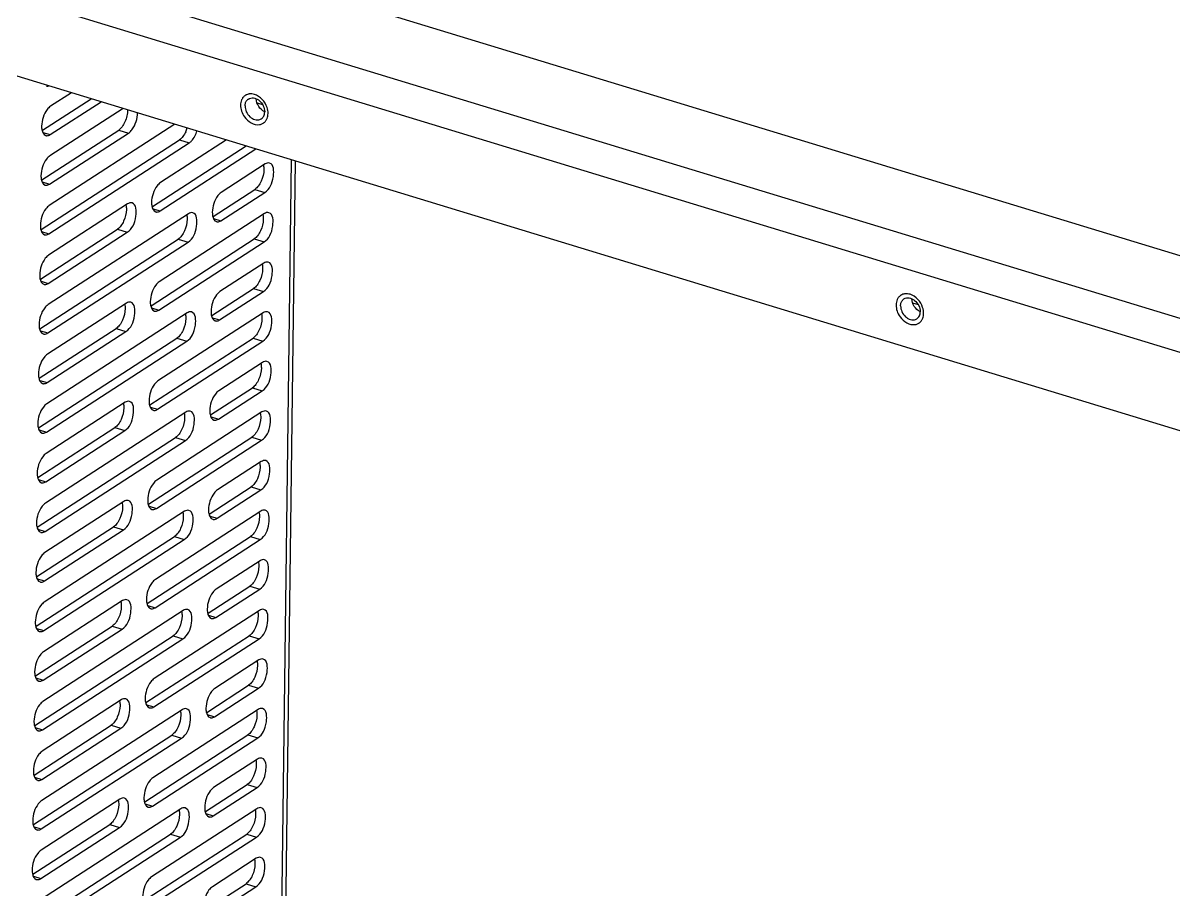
# Model space of a CAD drawing. Header units: millimetres. Extents: x -177 to 18421, y -5017 to 3255.
# Drawn here: x 4780.01 to 4816.49, y -3691.48 to -3664.02 of the extents above; entities that cross this region are included whole.
import ezdxf

# ---------------------------------------------------------------- set-up
doc = ezdxf.new("R2010")
doc.units = ezdxf.units.MM
doc.header["$LTSCALE"] = 46.255
doc.layers.get('0').update_dxf_attribs({"linetype": 'CONTINUOUS'})
doc.layers.add('02___PRT_ALL_AXES', color=7, linetype='CONTINUOUS')

msp = doc.modelspace()

# ---------------------------------------------------------------- linework, layer by layer
at = {"color": 3, "linetype": 'Continuous'}
for p, q in [((4853.604, -3684.634), (4763.513, -3657.173)), ((4853.178, -3685.578), (4763.087, -3658.116)), ((4838.174, -3677.945), (4783.113, -3661.161)), ((4840.265, -3684.12), (4775.938, -3664.512)), ((4780.624, -3667.413), (4782.17, -3666.412)), ((4787.426, -3666.546), (4787.603, -3666.6)), ((4780.604, -3668.984), (4783.041, -3667.406)), ((4780.584, -3670.556), (4784.967, -3667.716)), ((4784.108, -3669.831), (4787.078, -3667.908)), ((4786.034, -3670.142), (4787.36, -3669.284)), ((4780.564, -3672.127), (4783.001, -3670.548)), ((4780.543, -3673.698), (4784.927, -3670.859)), ((4784.068, -3672.974), (4787.339, -3670.855)), ((4785.994, -3673.285), (4787.319, -3672.426)), ((4808.204, -3672.88), (4808.38, -3672.934)), ((4780.523, -3675.269), (4782.961, -3673.691)), ((4780.503, -3676.841), (4784.887, -3674.001)), ((4784.028, -3676.116), (4787.299, -3673.997)), ((4785.953, -3676.427), (4787.279, -3675.569)), ((4780.483, -3678.412), (4782.921, -3676.833)), ((4780.463, -3679.983), (4784.847, -3677.144)), ((4783.987, -3679.259), (4787.259, -3677.14)), ((4785.913, -3679.57), (4787.239, -3678.711)), ((4780.423, -3683.126), (4784.806, -3680.286)), ((4780.443, -3681.554), (4782.88, -3679.976)), ((4783.947, -3682.401), (4787.219, -3680.282)), ((4785.873, -3682.712), (4787.199, -3681.854)), ((4780.403, -3684.697), (4782.84, -3683.118)), ((4780.382, -3686.268), (4784.766, -3683.429)), ((4783.907, -3685.544), (4787.178, -3683.425)), ((4785.833, -3685.855), (4787.158, -3684.996)), ((4780.362, -3687.839), (4782.8, -3686.261)), ((4780.342, -3689.411), (4784.726, -3686.571)), ((4783.867, -3688.686), (4787.138, -3686.567)), ((4785.792, -3688.997), (4787.118, -3688.139)), ((4780.322, -3690.982), (4782.76, -3689.403)), ((4780.302, -3692.553), (4784.685, -3689.714)), ((4783.826, -3691.829), (4787.098, -3689.71)), ((4785.752, -3692.14), (4787.078, -3691.281))]:
    msp.add_line(p, q, dxfattribs=at)
at = {"color": 7, "linetype": 'Continuous'}
for p, q in [((4781.547, -3666.222), (4780.883, -3666.652)), ((4783.183, -3666.72), (4780.863, -3668.223)), ((4780.871, -3667.55), (4782.482, -3666.507)), ((4780.64, -3667.479), (4780.871, -3667.55)), ((4784.819, -3667.219), (4780.842, -3669.794)), ((4780.851, -3669.121), (4783.353, -3667.501)), ((4783.041, -3667.406), (4783.353, -3667.501)), ((4780.831, -3670.692), (4785.279, -3667.811)), ((4786.455, -3667.718), (4784.367, -3669.07)), ((4784.967, -3667.716), (4785.279, -3667.811)), ((4784.355, -3669.968), (4787.39, -3668.003)), ((4787.683, -3668.481), (4786.293, -3669.381)), ((4788.512, -3668.345), (4788.058, -3703.712)), ((4788.635, -3668.382), (4788.185, -3703.532)), ((4780.62, -3669.051), (4780.851, -3669.121)), ((4787.36, -3669.284), (4787.671, -3669.379)), ((4786.281, -3670.279), (4787.671, -3669.379)), ((4785.25, -3670.056), (4780.802, -3672.937)), ((4783.324, -3669.745), (4780.822, -3671.366)), ((4784.124, -3669.897), (4784.355, -3669.968)), ((4787.663, -3670.052), (4784.327, -3672.213)), ((4786.05, -3670.208), (4786.281, -3670.279)), ((4780.6, -3670.622), (4780.831, -3670.692)), ((4780.811, -3672.264), (4783.313, -3670.643)), ((4783.001, -3670.548), (4783.313, -3670.643)), ((4780.791, -3673.835), (4785.239, -3670.954)), ((4784.315, -3673.11), (4787.651, -3670.95)), ((4784.927, -3670.859), (4785.239, -3670.954)), ((4787.339, -3670.855), (4787.651, -3670.95)), ((4787.642, -3671.623), (4786.252, -3672.523)), ((4780.58, -3672.193), (4780.811, -3672.264)), ((4786.241, -3673.421), (4787.631, -3672.521)), ((4787.319, -3672.426), (4787.631, -3672.521)), ((4783.284, -3672.888), (4780.782, -3674.508)), ((4785.21, -3673.199), (4780.762, -3676.079)), ((4784.084, -3673.04), (4784.315, -3673.11)), ((4787.622, -3673.194), (4784.286, -3675.355)), ((4786.01, -3673.351), (4786.241, -3673.421)), ((4782.961, -3673.691), (4783.273, -3673.786)), ((4780.559, -3673.764), (4780.791, -3673.835)), ((4780.75, -3676.977), (4785.198, -3674.096)), ((4780.771, -3675.406), (4783.273, -3673.786)), ((4784.275, -3676.253), (4787.611, -3674.092)), ((4784.887, -3674.001), (4785.198, -3674.096)), ((4787.299, -3673.997), (4787.611, -3674.092)), ((4787.602, -3674.766), (4786.212, -3675.666)), ((4780.539, -3675.336), (4780.771, -3675.406)), ((4786.201, -3676.564), (4787.591, -3675.664)), ((4787.279, -3675.569), (4787.591, -3675.664)), ((4783.244, -3676.03), (4780.742, -3677.651)), ((4784.044, -3676.182), (4784.275, -3676.253)), ((4785.17, -3676.341), (4780.722, -3679.222)), ((4787.582, -3676.337), (4784.246, -3678.498)), ((4785.969, -3676.493), (4786.201, -3676.564)), ((4780.519, -3676.907), (4780.75, -3676.977)), ((4780.73, -3678.549), (4783.232, -3676.928)), ((4782.921, -3676.833), (4783.232, -3676.928)), ((4780.71, -3680.12), (4785.158, -3677.239)), ((4784.235, -3679.395), (4787.571, -3677.235)), ((4784.847, -3677.144), (4785.158, -3677.239)), ((4787.259, -3677.14), (4787.571, -3677.235)), ((4787.562, -3677.908), (4786.172, -3678.808)), ((4780.499, -3678.478), (4780.73, -3678.549)), ((4786.16, -3679.706), (4787.55, -3678.806)), ((4787.239, -3678.711), (4787.55, -3678.806)), ((4783.204, -3679.173), (4780.702, -3680.793)), ((4785.129, -3679.484), (4780.681, -3682.364)), ((4784.003, -3679.325), (4784.235, -3679.395)), ((4787.542, -3679.479), (4784.206, -3681.64)), ((4785.929, -3679.636), (4786.16, -3679.706)), ((4780.479, -3680.049), (4780.71, -3680.12)), ((4780.69, -3681.691), (4783.192, -3680.071)), ((4782.88, -3679.976), (4783.192, -3680.071)), ((4784.806, -3680.286), (4785.118, -3680.381)), ((4787.219, -3680.282), (4787.53, -3680.377)), ((4780.67, -3683.262), (4785.118, -3680.381)), ((4784.194, -3682.538), (4787.53, -3680.377)), ((4787.522, -3681.051), (4786.132, -3681.951)), ((4780.459, -3681.621), (4780.69, -3681.691)), ((4786.12, -3682.849), (4787.51, -3681.949)), ((4787.199, -3681.854), (4787.51, -3681.949)), ((4783.163, -3682.315), (4780.661, -3683.936)), ((4783.963, -3682.467), (4784.194, -3682.538)), ((4785.089, -3682.626), (4780.641, -3685.507)), ((4787.502, -3682.622), (4784.166, -3684.783)), ((4785.889, -3682.778), (4786.12, -3682.849)), ((4780.439, -3683.192), (4780.67, -3683.262)), ((4780.65, -3684.834), (4783.152, -3683.213)), ((4782.84, -3683.118), (4783.152, -3683.213)), ((4780.63, -3686.405), (4785.078, -3683.524)), ((4784.154, -3685.68), (4787.49, -3683.52)), ((4784.766, -3683.429), (4785.078, -3683.524)), ((4787.178, -3683.425), (4787.49, -3683.52)), ((4787.481, -3684.193), (4786.091, -3685.093)), ((4780.419, -3684.763), (4780.65, -3684.834)), ((4787.158, -3684.996), (4787.47, -3685.091)), ((4786.08, -3685.991), (4787.47, -3685.091)), ((4785.049, -3685.769), (4780.601, -3688.649)), ((4783.123, -3685.458), (4780.621, -3687.078)), ((4783.923, -3685.61), (4784.154, -3685.68)), ((4787.461, -3685.764), (4784.125, -3687.925)), ((4785.849, -3685.921), (4786.08, -3685.991)), ((4780.398, -3686.334), (4780.63, -3686.405)), ((4780.609, -3687.976), (4783.112, -3686.356)), ((4782.8, -3686.261), (4783.112, -3686.356)), ((4780.589, -3689.547), (4785.037, -3686.666)), ((4784.114, -3688.823), (4787.45, -3686.662)), ((4784.726, -3686.571), (4785.037, -3686.666)), ((4787.138, -3686.567), (4787.45, -3686.662)), ((4787.441, -3687.336), (4786.051, -3688.236)), ((4780.378, -3687.906), (4780.609, -3687.976)), ((4786.04, -3689.134), (4787.43, -3688.234)), ((4787.118, -3688.139), (4787.43, -3688.234)), ((4783.083, -3688.6), (4780.581, -3690.221)), ((4785.009, -3688.911), (4780.561, -3691.792)), ((4783.883, -3688.752), (4784.114, -3688.823)), ((4787.421, -3688.907), (4784.085, -3691.068)), ((4785.808, -3689.063), (4786.04, -3689.134)), ((4782.76, -3689.403), (4783.071, -3689.498)), ((4780.358, -3689.477), (4780.589, -3689.547)), ((4780.569, -3691.119), (4783.071, -3689.498)), ((4784.685, -3689.714), (4784.997, -3689.809)), ((4787.098, -3689.71), (4787.41, -3689.805)), ((4780.549, -3692.69), (4784.997, -3689.809)), ((4784.073, -3691.965), (4787.41, -3689.805)), ((4787.401, -3690.478), (4786.011, -3691.378)), ((4780.338, -3691.048), (4780.569, -3691.119)), ((4785.999, -3692.276), (4787.389, -3691.376)), ((4787.078, -3691.281), (4787.389, -3691.376))]:
    msp.add_line(p, q, dxfattribs=at)
at = {"color": 3, "linetype": 'Continuous'}
msp.add_arc((4784.263, -3667.052), 0.99, 335.7868, 343.1665, dxfattribs=at)
at = {"color": 7, "linetype": 'Continuous'}
for points, knots in [([(4780.751, -3666.008), (4780.762, -3666.011), (4780.786, -3666.015), (4780.81, -3666.012), (4780.822, -3666.009)], [0, 0, 0, 0, 0.486027, 1, 1, 1, 1]), ([(4787.669, -3666.826), (4787.592, -3666.791), (4787.46, -3666.67), (4787.403, -3666.5), (4787.403, -3666.415)], [0, 0, 0, 0, 0.500026, 1, 1, 1, 1]), ([(4780.883, -3666.652), (4780.841, -3666.679), (4780.677, -3666.852), (4780.601, -3667.096), (4780.599, -3667.281)], [0, 0, 0, 0, 0.211066, 1, 1, 1, 1]), ([(4783.353, -3667.501), (4783.396, -3667.473), (4783.562, -3667.296), (4783.638, -3667.046), (4783.637, -3666.857)], [0, 0, 0, 0, 0.211755, 1, 1, 1, 1]), ([(4780.599, -3667.281), (4780.598, -3667.317), (4780.603, -3667.425), (4780.659, -3667.557), (4780.731, -3667.579)], [0, 0, 0, 0, 0.326495, 1, 1, 1, 1]), ([(4785.279, -3667.811), (4785.305, -3667.794), (4785.419, -3667.692), (4785.487, -3667.548), (4785.522, -3667.433)], [0, 0, 0, 0, 0.207985, 1, 1, 1, 1]), ([(4780.731, -3667.579), (4780.737, -3667.581), (4780.748, -3667.583), (4780.759, -3667.584), (4780.765, -3667.585)], [0, 0, 0, 0, 0.496206, 1, 1, 1, 1]), ([(4780.863, -3668.223), (4780.821, -3668.25), (4780.657, -3668.423), (4780.581, -3668.667), (4780.579, -3668.852)], [0, 0, 0, 0, 0.211066, 1, 1, 1, 1]), ([(4787.671, -3669.379), (4787.832, -3669.275), (4787.974, -3668.968), (4787.963, -3668.494), (4787.823, -3668.451)], [0, 0, 0, 0, 0.566412, 1, 1, 1, 1]), ([(4780.579, -3668.852), (4780.578, -3668.889), (4780.583, -3668.996), (4780.639, -3669.129), (4780.711, -3669.15)], [0, 0, 0, 0, 0.326495, 1, 1, 1, 1]), ([(4780.711, -3669.15), (4780.717, -3669.152), (4780.728, -3669.155), (4780.739, -3669.156), (4780.745, -3669.156)], [0, 0, 0, 0, 0.496206, 1, 1, 1, 1]), ([(4784.367, -3669.07), (4784.325, -3669.097), (4784.161, -3669.27), (4784.085, -3669.514), (4784.083, -3669.699)], [0, 0, 0, 0, 0.211066, 1, 1, 1, 1]), ([(4783.313, -3670.643), (4783.473, -3670.539), (4783.616, -3670.233), (4783.604, -3669.758), (4783.464, -3669.716)], [0, 0, 0, 0, 0.566412, 1, 1, 1, 1]), ([(4784.083, -3669.699), (4784.083, -3669.736), (4784.087, -3669.843), (4784.143, -3669.975), (4784.215, -3669.997)], [0, 0, 0, 0, 0.326495, 1, 1, 1, 1]), ([(4786.293, -3669.381), (4786.251, -3669.408), (4786.087, -3669.581), (4786.011, -3669.825), (4786.009, -3670.01)], [0, 0, 0, 0, 0.211066, 1, 1, 1, 1]), ([(4780.842, -3669.794), (4780.801, -3669.821), (4780.637, -3669.994), (4780.561, -3670.238), (4780.559, -3670.423)], [0, 0, 0, 0, 0.211066, 1, 1, 1, 1]), ([(4784.215, -3669.997), (4784.221, -3669.999), (4784.232, -3670.002), (4784.244, -3670.003), (4784.249, -3670.003)], [0, 0, 0, 0, 0.496206, 1, 1, 1, 1]), ([(4785.239, -3670.954), (4785.399, -3670.85), (4785.542, -3670.543), (4785.53, -3670.069), (4785.39, -3670.027)], [0, 0, 0, 0, 0.566412, 1, 1, 1, 1]), ([(4786.009, -3670.01), (4786.009, -3670.046), (4786.013, -3670.154), (4786.069, -3670.286), (4786.141, -3670.308)], [0, 0, 0, 0, 0.326495, 1, 1, 1, 1]), ([(4787.651, -3670.95), (4787.812, -3670.846), (4787.954, -3670.539), (4787.943, -3670.065), (4787.802, -3670.023)], [0, 0, 0, 0, 0.566412, 1, 1, 1, 1]), ([(4780.559, -3670.423), (4780.558, -3670.46), (4780.562, -3670.567), (4780.619, -3670.7), (4780.691, -3670.722)], [0, 0, 0, 0, 0.326495, 1, 1, 1, 1]), ([(4786.141, -3670.308), (4786.147, -3670.31), (4786.158, -3670.312), (4786.169, -3670.313), (4786.175, -3670.314)], [0, 0, 0, 0, 0.496206, 1, 1, 1, 1]), ([(4780.691, -3670.722), (4780.697, -3670.723), (4780.708, -3670.726), (4780.719, -3670.727), (4780.725, -3670.727)], [0, 0, 0, 0, 0.496206, 1, 1, 1, 1]), ([(4780.822, -3671.366), (4780.781, -3671.393), (4780.617, -3671.566), (4780.541, -3671.81), (4780.539, -3671.995)], [0, 0, 0, 0, 0.211066, 1, 1, 1, 1]), ([(4787.631, -3672.521), (4787.792, -3672.417), (4787.934, -3672.111), (4787.922, -3671.636), (4787.782, -3671.594)], [0, 0, 0, 0, 0.566412, 1, 1, 1, 1]), ([(4780.539, -3671.995), (4780.538, -3672.031), (4780.542, -3672.139), (4780.599, -3672.271), (4780.671, -3672.293)], [0, 0, 0, 0, 0.326495, 1, 1, 1, 1]), ([(4784.327, -3672.213), (4784.285, -3672.239), (4784.121, -3672.412), (4784.045, -3672.657), (4784.043, -3672.842)], [0, 0, 0, 0, 0.211066, 1, 1, 1, 1]), ([(4780.671, -3672.293), (4780.676, -3672.295), (4780.688, -3672.297), (4780.699, -3672.298), (4780.705, -3672.298)], [0, 0, 0, 0, 0.496206, 1, 1, 1, 1]), ([(4786.252, -3672.523), (4786.211, -3672.55), (4786.047, -3672.723), (4785.971, -3672.967), (4785.969, -3673.152)], [0, 0, 0, 0, 0.211066, 1, 1, 1, 1]), ([(4780.802, -3672.937), (4780.761, -3672.964), (4780.597, -3673.137), (4780.521, -3673.381), (4780.518, -3673.566)], [0, 0, 0, 0, 0.211066, 1, 1, 1, 1]), ([(4783.273, -3673.786), (4783.433, -3673.682), (4783.576, -3673.375), (4783.564, -3672.901), (4783.424, -3672.858)], [0, 0, 0, 0, 0.566412, 1, 1, 1, 1]), ([(4784.043, -3672.842), (4784.042, -3672.878), (4784.047, -3672.986), (4784.103, -3673.118), (4784.175, -3673.14)], [0, 0, 0, 0, 0.326495, 1, 1, 1, 1]), ([(4808.446, -3673.159), (4808.369, -3673.124), (4808.238, -3673.003), (4808.181, -3672.833), (4808.181, -3672.749)], [0, 0, 0, 0, 0.500026, 1, 1, 1, 1]), ([(4784.175, -3673.14), (4784.181, -3673.141), (4784.192, -3673.144), (4784.203, -3673.145), (4784.209, -3673.145)], [0, 0, 0, 0, 0.496206, 1, 1, 1, 1]), ([(4785.198, -3674.096), (4785.359, -3673.992), (4785.501, -3673.686), (4785.49, -3673.212), (4785.35, -3673.169)], [0, 0, 0, 0, 0.566412, 1, 1, 1, 1]), ([(4785.969, -3673.152), (4785.968, -3673.189), (4785.973, -3673.296), (4786.029, -3673.429), (4786.101, -3673.451)], [0, 0, 0, 0, 0.326495, 1, 1, 1, 1]), ([(4787.611, -3674.092), (4787.771, -3673.988), (4787.914, -3673.682), (4787.902, -3673.208), (4787.762, -3673.165)], [0, 0, 0, 0, 0.566412, 1, 1, 1, 1]), ([(4780.518, -3673.566), (4780.518, -3673.602), (4780.522, -3673.71), (4780.579, -3673.842), (4780.651, -3673.864)], [0, 0, 0, 0, 0.326495, 1, 1, 1, 1]), ([(4786.101, -3673.451), (4786.107, -3673.452), (4786.118, -3673.455), (4786.129, -3673.456), (4786.135, -3673.456)], [0, 0, 0, 0, 0.496206, 1, 1, 1, 1]), ([(4780.651, -3673.864), (4780.656, -3673.866), (4780.667, -3673.868), (4780.679, -3673.869), (4780.685, -3673.87)], [0, 0, 0, 0, 0.496206, 1, 1, 1, 1]), ([(4780.782, -3674.508), (4780.741, -3674.535), (4780.577, -3674.708), (4780.501, -3674.952), (4780.498, -3675.137)], [0, 0, 0, 0, 0.211066, 1, 1, 1, 1]), ([(4787.591, -3675.664), (4787.751, -3675.56), (4787.894, -3675.253), (4787.882, -3674.779), (4787.742, -3674.736)], [0, 0, 0, 0, 0.566412, 1, 1, 1, 1]), ([(4780.498, -3675.137), (4780.498, -3675.174), (4780.502, -3675.281), (4780.559, -3675.414), (4780.631, -3675.435)], [0, 0, 0, 0, 0.326495, 1, 1, 1, 1]), ([(4780.631, -3675.435), (4780.636, -3675.437), (4780.647, -3675.44), (4780.659, -3675.441), (4780.665, -3675.441)], [0, 0, 0, 0, 0.496206, 1, 1, 1, 1]), ([(4784.286, -3675.355), (4784.245, -3675.382), (4784.081, -3675.555), (4784.005, -3675.799), (4784.003, -3675.984)], [0, 0, 0, 0, 0.211066, 1, 1, 1, 1]), ([(4786.212, -3675.666), (4786.171, -3675.693), (4786.007, -3675.866), (4785.931, -3676.11), (4785.928, -3676.295)], [0, 0, 0, 0, 0.211066, 1, 1, 1, 1]), ([(4780.762, -3676.079), (4780.72, -3676.106), (4780.556, -3676.279), (4780.481, -3676.523), (4780.478, -3676.708)], [0, 0, 0, 0, 0.211066, 1, 1, 1, 1]), ([(4783.232, -3676.928), (4783.393, -3676.824), (4783.535, -3676.518), (4783.524, -3676.043), (4783.384, -3676.001)], [0, 0, 0, 0, 0.566412, 1, 1, 1, 1]), ([(4784.003, -3675.984), (4784.002, -3676.021), (4784.006, -3676.128), (4784.063, -3676.26), (4784.135, -3676.282)], [0, 0, 0, 0, 0.326495, 1, 1, 1, 1]), ([(4784.135, -3676.282), (4784.14, -3676.284), (4784.152, -3676.287), (4784.163, -3676.288), (4784.169, -3676.288)], [0, 0, 0, 0, 0.496206, 1, 1, 1, 1]), ([(4785.928, -3676.295), (4785.928, -3676.331), (4785.932, -3676.439), (4785.989, -3676.571), (4786.061, -3676.593)], [0, 0, 0, 0, 0.326495, 1, 1, 1, 1]), ([(4785.158, -3677.239), (4785.319, -3677.135), (4785.461, -3676.828), (4785.45, -3676.354), (4785.31, -3676.312)], [0, 0, 0, 0, 0.566412, 1, 1, 1, 1]), ([(4786.061, -3676.593), (4786.066, -3676.595), (4786.077, -3676.597), (4786.089, -3676.598), (4786.095, -3676.599)], [0, 0, 0, 0, 0.496206, 1, 1, 1, 1]), ([(4787.571, -3677.235), (4787.731, -3677.131), (4787.874, -3676.824), (4787.862, -3676.35), (4787.722, -3676.308)], [0, 0, 0, 0, 0.566412, 1, 1, 1, 1]), ([(4780.478, -3676.708), (4780.478, -3676.745), (4780.482, -3676.852), (4780.538, -3676.985), (4780.611, -3677.007)], [0, 0, 0, 0, 0.326495, 1, 1, 1, 1]), ([(4780.611, -3677.007), (4780.616, -3677.008), (4780.627, -3677.011), (4780.639, -3677.012), (4780.644, -3677.012)], [0, 0, 0, 0, 0.496206, 1, 1, 1, 1]), ([(4780.742, -3677.651), (4780.7, -3677.678), (4780.536, -3677.851), (4780.46, -3678.095), (4780.458, -3678.28)], [0, 0, 0, 0, 0.211066, 1, 1, 1, 1]), ([(4787.55, -3678.806), (4787.711, -3678.702), (4787.853, -3678.396), (4787.842, -3677.921), (4787.702, -3677.879)], [0, 0, 0, 0, 0.566412, 1, 1, 1, 1]), ([(4780.458, -3678.28), (4780.458, -3678.316), (4780.462, -3678.424), (4780.518, -3678.556), (4780.59, -3678.578)], [0, 0, 0, 0, 0.326495, 1, 1, 1, 1]), ([(4780.59, -3678.578), (4780.596, -3678.58), (4780.607, -3678.582), (4780.619, -3678.583), (4780.624, -3678.583)], [0, 0, 0, 0, 0.496206, 1, 1, 1, 1]), ([(4784.246, -3678.498), (4784.205, -3678.524), (4784.041, -3678.697), (4783.965, -3678.942), (4783.962, -3679.127)], [0, 0, 0, 0, 0.211066, 1, 1, 1, 1]), ([(4786.172, -3678.808), (4786.13, -3678.835), (4785.966, -3679.008), (4785.891, -3679.252), (4785.888, -3679.437)], [0, 0, 0, 0, 0.211066, 1, 1, 1, 1]), ([(4783.192, -3680.071), (4783.353, -3679.967), (4783.495, -3679.66), (4783.484, -3679.186), (4783.343, -3679.143)], [0, 0, 0, 0, 0.566412, 1, 1, 1, 1]), ([(4783.962, -3679.127), (4783.962, -3679.163), (4783.966, -3679.271), (4784.023, -3679.403), (4784.095, -3679.425)], [0, 0, 0, 0, 0.326495, 1, 1, 1, 1]), ([(4780.722, -3679.222), (4780.68, -3679.249), (4780.516, -3679.422), (4780.44, -3679.666), (4780.438, -3679.851)], [0, 0, 0, 0, 0.211066, 1, 1, 1, 1]), ([(4784.095, -3679.425), (4784.1, -3679.426), (4784.111, -3679.429), (4784.123, -3679.43), (4784.129, -3679.43)], [0, 0, 0, 0, 0.496206, 1, 1, 1, 1]), ([(4785.118, -3680.381), (4785.278, -3680.277), (4785.421, -3679.971), (4785.409, -3679.497), (4785.269, -3679.454)], [0, 0, 0, 0, 0.566412, 1, 1, 1, 1]), ([(4785.888, -3679.437), (4785.888, -3679.474), (4785.892, -3679.581), (4785.948, -3679.714), (4786.021, -3679.736)], [0, 0, 0, 0, 0.326495, 1, 1, 1, 1]), ([(4787.53, -3680.377), (4787.691, -3680.273), (4787.833, -3679.967), (4787.822, -3679.493), (4787.682, -3679.45)], [0, 0, 0, 0, 0.566412, 1, 1, 1, 1]), ([(4780.438, -3679.851), (4780.437, -3679.887), (4780.442, -3679.995), (4780.498, -3680.127), (4780.57, -3680.149)], [0, 0, 0, 0, 0.326495, 1, 1, 1, 1]), ([(4786.021, -3679.736), (4786.026, -3679.737), (4786.037, -3679.74), (4786.049, -3679.741), (4786.054, -3679.741)], [0, 0, 0, 0, 0.496206, 1, 1, 1, 1]), ([(4780.57, -3680.149), (4780.576, -3680.151), (4780.587, -3680.153), (4780.598, -3680.154), (4780.604, -3680.155)], [0, 0, 0, 0, 0.496206, 1, 1, 1, 1]), ([(4780.702, -3680.793), (4780.66, -3680.82), (4780.496, -3680.993), (4780.42, -3681.237), (4780.418, -3681.422)], [0, 0, 0, 0, 0.211066, 1, 1, 1, 1]), ([(4787.51, -3681.949), (4787.671, -3681.845), (4787.813, -3681.538), (4787.802, -3681.064), (4787.662, -3681.021)], [0, 0, 0, 0, 0.566412, 1, 1, 1, 1]), ([(4780.418, -3681.422), (4780.417, -3681.459), (4780.422, -3681.566), (4780.478, -3681.699), (4780.55, -3681.72)], [0, 0, 0, 0, 0.326495, 1, 1, 1, 1]), ([(4780.55, -3681.72), (4780.556, -3681.722), (4780.567, -3681.725), (4780.578, -3681.726), (4780.584, -3681.726)], [0, 0, 0, 0, 0.496206, 1, 1, 1, 1]), ([(4784.206, -3681.64), (4784.164, -3681.667), (4784, -3681.84), (4783.924, -3682.084), (4783.922, -3682.269)], [0, 0, 0, 0, 0.211066, 1, 1, 1, 1]), ([(4786.132, -3681.951), (4786.09, -3681.978), (4785.926, -3682.151), (4785.85, -3682.395), (4785.848, -3682.58)], [0, 0, 0, 0, 0.211066, 1, 1, 1, 1]), ([(4780.681, -3682.364), (4780.64, -3682.391), (4780.476, -3682.564), (4780.4, -3682.808), (4780.398, -3682.993)], [0, 0, 0, 0, 0.211066, 1, 1, 1, 1]), ([(4783.152, -3683.213), (4783.312, -3683.109), (4783.455, -3682.803), (4783.443, -3682.328), (4783.303, -3682.286)], [0, 0, 0, 0, 0.566412, 1, 1, 1, 1]), ([(4783.922, -3682.269), (4783.922, -3682.306), (4783.926, -3682.413), (4783.982, -3682.545), (4784.054, -3682.567)], [0, 0, 0, 0, 0.326495, 1, 1, 1, 1]), ([(4784.054, -3682.567), (4784.06, -3682.569), (4784.071, -3682.572), (4784.083, -3682.573), (4784.088, -3682.573)], [0, 0, 0, 0, 0.496206, 1, 1, 1, 1]), ([(4785.078, -3683.524), (4785.238, -3683.42), (4785.381, -3683.113), (4785.369, -3682.639), (4785.229, -3682.597)], [0, 0, 0, 0, 0.566412, 1, 1, 1, 1]), ([(4785.848, -3682.58), (4785.847, -3682.616), (4785.852, -3682.724), (4785.908, -3682.856), (4785.98, -3682.878)], [0, 0, 0, 0, 0.326495, 1, 1, 1, 1]), ([(4787.49, -3683.52), (4787.651, -3683.416), (4787.793, -3683.109), (4787.782, -3682.635), (4787.641, -3682.593)], [0, 0, 0, 0, 0.566412, 1, 1, 1, 1]), ([(4780.398, -3682.993), (4780.397, -3683.03), (4780.401, -3683.137), (4780.458, -3683.27), (4780.53, -3683.292)], [0, 0, 0, 0, 0.326495, 1, 1, 1, 1]), ([(4785.98, -3682.878), (4785.986, -3682.88), (4785.997, -3682.882), (4786.008, -3682.883), (4786.014, -3682.884)], [0, 0, 0, 0, 0.496206, 1, 1, 1, 1]), ([(4780.53, -3683.292), (4780.535, -3683.293), (4780.547, -3683.296), (4780.558, -3683.297), (4780.564, -3683.297)], [0, 0, 0, 0, 0.496206, 1, 1, 1, 1]), ([(4780.661, -3683.936), (4780.62, -3683.963), (4780.456, -3684.136), (4780.38, -3684.38), (4780.378, -3684.565)], [0, 0, 0, 0, 0.211066, 1, 1, 1, 1]), ([(4787.47, -3685.091), (4787.63, -3684.987), (4787.773, -3684.681), (4787.761, -3684.206), (4787.621, -3684.164)], [0, 0, 0, 0, 0.566412, 1, 1, 1, 1]), ([(4780.378, -3684.565), (4780.377, -3684.601), (4780.381, -3684.709), (4780.438, -3684.841), (4780.51, -3684.863)], [0, 0, 0, 0, 0.326495, 1, 1, 1, 1]), ([(4780.51, -3684.863), (4780.515, -3684.865), (4780.527, -3684.867), (4780.538, -3684.868), (4780.544, -3684.868)], [0, 0, 0, 0, 0.496206, 1, 1, 1, 1]), ([(4784.166, -3684.783), (4784.124, -3684.809), (4783.96, -3684.982), (4783.884, -3685.227), (4783.882, -3685.412)], [0, 0, 0, 0, 0.211066, 1, 1, 1, 1]), ([(4783.882, -3685.412), (4783.881, -3685.448), (4783.886, -3685.556), (4783.942, -3685.688), (4784.014, -3685.71)], [0, 0, 0, 0, 0.326495, 1, 1, 1, 1]), ([(4786.091, -3685.093), (4786.05, -3685.12), (4785.886, -3685.293), (4785.81, -3685.537), (4785.808, -3685.722)], [0, 0, 0, 0, 0.211066, 1, 1, 1, 1]), ([(4780.641, -3685.507), (4780.6, -3685.534), (4780.436, -3685.707), (4780.36, -3685.951), (4780.357, -3686.136)], [0, 0, 0, 0, 0.211066, 1, 1, 1, 1]), ([(4783.112, -3686.356), (4783.272, -3686.252), (4783.414, -3685.945), (4783.403, -3685.471), (4783.263, -3685.428)], [0, 0, 0, 0, 0.566412, 1, 1, 1, 1]), ([(4784.014, -3685.71), (4784.02, -3685.711), (4784.031, -3685.714), (4784.042, -3685.715), (4784.048, -3685.715)], [0, 0, 0, 0, 0.496206, 1, 1, 1, 1]), ([(4785.037, -3686.666), (4785.198, -3686.562), (4785.34, -3686.256), (4785.329, -3685.782), (4785.189, -3685.739)], [0, 0, 0, 0, 0.566412, 1, 1, 1, 1]), ([(4785.808, -3685.722), (4785.807, -3685.759), (4785.811, -3685.866), (4785.868, -3685.999), (4785.94, -3686.021)], [0, 0, 0, 0, 0.326495, 1, 1, 1, 1]), ([(4787.45, -3686.662), (4787.61, -3686.558), (4787.753, -3686.252), (4787.741, -3685.778), (4787.601, -3685.735)], [0, 0, 0, 0, 0.566412, 1, 1, 1, 1]), ([(4780.357, -3686.136), (4780.357, -3686.172), (4780.361, -3686.28), (4780.418, -3686.412), (4780.49, -3686.434)], [0, 0, 0, 0, 0.326495, 1, 1, 1, 1]), ([(4785.94, -3686.021), (4785.945, -3686.022), (4785.957, -3686.025), (4785.968, -3686.026), (4785.974, -3686.026)], [0, 0, 0, 0, 0.496206, 1, 1, 1, 1]), ([(4780.49, -3686.434), (4780.495, -3686.436), (4780.506, -3686.438), (4780.518, -3686.439), (4780.524, -3686.44)], [0, 0, 0, 0, 0.496206, 1, 1, 1, 1]), ([(4780.621, -3687.078), (4780.579, -3687.105), (4780.415, -3687.278), (4780.34, -3687.522), (4780.337, -3687.707)], [0, 0, 0, 0, 0.211066, 1, 1, 1, 1]), ([(4787.43, -3688.234), (4787.59, -3688.13), (4787.733, -3687.823), (4787.721, -3687.349), (4787.581, -3687.306)], [0, 0, 0, 0, 0.566412, 1, 1, 1, 1]), ([(4780.337, -3687.707), (4780.337, -3687.744), (4780.341, -3687.851), (4780.397, -3687.984), (4780.47, -3688.005)], [0, 0, 0, 0, 0.326495, 1, 1, 1, 1]), ([(4784.125, -3687.925), (4784.084, -3687.952), (4783.92, -3688.125), (4783.844, -3688.369), (4783.842, -3688.554)], [0, 0, 0, 0, 0.211066, 1, 1, 1, 1]), ([(4780.47, -3688.005), (4780.475, -3688.007), (4780.486, -3688.01), (4780.498, -3688.011), (4780.504, -3688.011)], [0, 0, 0, 0, 0.496206, 1, 1, 1, 1]), ([(4786.051, -3688.236), (4786.01, -3688.263), (4785.846, -3688.436), (4785.77, -3688.68), (4785.767, -3688.865)], [0, 0, 0, 0, 0.211066, 1, 1, 1, 1]), ([(4780.601, -3688.649), (4780.559, -3688.676), (4780.395, -3688.849), (4780.319, -3689.093), (4780.317, -3689.278)], [0, 0, 0, 0, 0.211066, 1, 1, 1, 1]), ([(4783.071, -3689.498), (4783.232, -3689.394), (4783.374, -3689.088), (4783.363, -3688.613), (4783.223, -3688.571)], [0, 0, 0, 0, 0.566412, 1, 1, 1, 1]), ([(4783.842, -3688.554), (4783.841, -3688.591), (4783.845, -3688.698), (4783.902, -3688.83), (4783.974, -3688.852)], [0, 0, 0, 0, 0.326495, 1, 1, 1, 1]), ([(4783.974, -3688.852), (4783.979, -3688.854), (4783.991, -3688.857), (4784.002, -3688.858), (4784.008, -3688.858)], [0, 0, 0, 0, 0.496206, 1, 1, 1, 1]), ([(4784.997, -3689.809), (4785.158, -3689.705), (4785.3, -3689.398), (4785.289, -3688.924), (4785.149, -3688.882)], [0, 0, 0, 0, 0.566412, 1, 1, 1, 1]), ([(4785.767, -3688.865), (4785.767, -3688.901), (4785.771, -3689.009), (4785.828, -3689.141), (4785.9, -3689.163)], [0, 0, 0, 0, 0.326495, 1, 1, 1, 1]), ([(4787.41, -3689.805), (4787.57, -3689.701), (4787.713, -3689.394), (4787.701, -3688.92), (4787.561, -3688.878)], [0, 0, 0, 0, 0.566412, 1, 1, 1, 1]), ([(4780.317, -3689.278), (4780.317, -3689.315), (4780.321, -3689.422), (4780.377, -3689.555), (4780.449, -3689.577)], [0, 0, 0, 0, 0.326495, 1, 1, 1, 1]), ([(4785.9, -3689.163), (4785.905, -3689.165), (4785.916, -3689.167), (4785.928, -3689.168), (4785.934, -3689.169)], [0, 0, 0, 0, 0.496206, 1, 1, 1, 1]), ([(4780.449, -3689.577), (4780.455, -3689.578), (4780.466, -3689.581), (4780.478, -3689.582), (4780.483, -3689.582)], [0, 0, 0, 0, 0.496206, 1, 1, 1, 1]), ([(4780.581, -3690.221), (4780.539, -3690.248), (4780.375, -3690.421), (4780.299, -3690.665), (4780.297, -3690.85)], [0, 0, 0, 0, 0.211066, 1, 1, 1, 1]), ([(4787.389, -3691.376), (4787.55, -3691.272), (4787.692, -3690.966), (4787.681, -3690.491), (4787.541, -3690.449)], [0, 0, 0, 0, 0.566412, 1, 1, 1, 1]), ([(4780.297, -3690.85), (4780.297, -3690.886), (4780.301, -3690.994), (4780.357, -3691.126), (4780.429, -3691.148)], [0, 0, 0, 0, 0.326495, 1, 1, 1, 1]), ([(4780.429, -3691.148), (4780.435, -3691.15), (4780.446, -3691.152), (4780.457, -3691.153), (4780.463, -3691.153)], [0, 0, 0, 0, 0.496206, 1, 1, 1, 1]), ([(4784.085, -3691.068), (4784.043, -3691.094), (4783.879, -3691.267), (4783.804, -3691.512), (4783.801, -3691.697)], [0, 0, 0, 0, 0.211066, 1, 1, 1, 1]), ([(4786.011, -3691.378), (4785.969, -3691.405), (4785.805, -3691.578), (4785.73, -3691.822), (4785.727, -3692.007)], [0, 0, 0, 0, 0.211066, 1, 1, 1, 1])]:
    msp.add_open_spline(points, degree=3, knots=knots, dxfattribs=at)
at = {"color": 3, "linetype": 'Continuous'}
for points in [[(4783.325, -3666.762), (4783.326, -3666.893), (4783.294, -3667.027), (4783.24, -3667.147)], [(4783.24, -3667.147), (4783.215, -3667.202), (4783.185, -3667.255), (4783.148, -3667.303)], [(4783.148, -3667.303), (4783.118, -3667.342), (4783.083, -3667.379), (4783.041, -3667.406)], [(4785.166, -3667.458), (4785.141, -3667.513), (4785.111, -3667.566), (4785.074, -3667.613)], [(4785.074, -3667.613), (4785.044, -3667.653), (4785.009, -3667.69), (4784.967, -3667.716)], [(4787.629, -3668.514), (4787.64, -3668.56), (4787.644, -3668.608), (4787.643, -3668.655)], [(4787.643, -3668.655), (4787.642, -3668.781), (4787.61, -3668.909), (4787.558, -3669.025)], [(4787.466, -3669.18), (4787.436, -3669.22), (4787.401, -3669.257), (4787.36, -3669.284)], [(4787.558, -3669.025), (4787.533, -3669.08), (4787.503, -3669.133), (4787.466, -3669.18)], [(4783.285, -3669.919), (4783.283, -3670.046), (4783.251, -3670.174), (4783.199, -3670.289)], [(4783.271, -3669.779), (4783.282, -3669.824), (4783.286, -3669.872), (4783.285, -3669.919)], [(4785.197, -3670.09), (4785.208, -3670.135), (4785.211, -3670.183), (4785.211, -3670.23)], [(4787.609, -3670.085), (4787.62, -3670.131), (4787.624, -3670.179), (4787.623, -3670.226)], [(4783.108, -3670.445), (4783.078, -3670.484), (4783.043, -3670.521), (4783.001, -3670.548)], [(4783.199, -3670.289), (4783.175, -3670.344), (4783.145, -3670.397), (4783.108, -3670.445)], [(4785.211, -3670.23), (4785.209, -3670.357), (4785.177, -3670.485), (4785.125, -3670.6)], [(4787.623, -3670.226), (4787.622, -3670.352), (4787.59, -3670.481), (4787.538, -3670.596)], [(4785.034, -3670.756), (4785.004, -3670.795), (4784.969, -3670.832), (4784.927, -3670.859)], [(4785.125, -3670.6), (4785.101, -3670.655), (4785.071, -3670.708), (4785.034, -3670.756)], [(4787.446, -3670.752), (4787.416, -3670.791), (4787.381, -3670.828), (4787.339, -3670.855)], [(4787.538, -3670.596), (4787.513, -3670.651), (4787.483, -3670.704), (4787.446, -3670.752)], [(4787.603, -3671.797), (4787.601, -3671.924), (4787.57, -3672.052), (4787.518, -3672.167)], [(4787.589, -3671.657), (4787.6, -3671.702), (4787.604, -3671.75), (4787.603, -3671.797)], [(4787.518, -3672.167), (4787.493, -3672.222), (4787.463, -3672.275), (4787.426, -3672.323)], [(4787.426, -3672.323), (4787.396, -3672.362), (4787.361, -3672.399), (4787.319, -3672.426)], [(4783.23, -3672.921), (4783.242, -3672.967), (4783.245, -3673.015), (4783.245, -3673.062)], [(4783.245, -3673.062), (4783.243, -3673.188), (4783.211, -3673.316), (4783.159, -3673.432)], [(4785.171, -3673.372), (4785.169, -3673.499), (4785.137, -3673.627), (4785.085, -3673.743)], [(4785.156, -3673.232), (4785.167, -3673.278), (4785.171, -3673.325), (4785.171, -3673.372)], [(4787.583, -3673.368), (4787.581, -3673.495), (4787.55, -3673.623), (4787.497, -3673.738)], [(4787.569, -3673.228), (4787.58, -3673.274), (4787.584, -3673.321), (4787.583, -3673.368)], [(4783.068, -3673.588), (4783.038, -3673.627), (4783.002, -3673.664), (4782.961, -3673.691)], [(4783.159, -3673.432), (4783.134, -3673.487), (4783.104, -3673.54), (4783.068, -3673.588)], [(4785.085, -3673.743), (4785.06, -3673.798), (4785.03, -3673.851), (4784.994, -3673.898)], [(4787.497, -3673.738), (4787.473, -3673.793), (4787.443, -3673.846), (4787.406, -3673.894)], [(4784.994, -3673.898), (4784.964, -3673.938), (4784.928, -3673.975), (4784.887, -3674.001)], [(4787.406, -3673.894), (4787.376, -3673.933), (4787.341, -3673.97), (4787.299, -3673.997)], [(4787.549, -3674.799), (4787.56, -3674.845), (4787.563, -3674.893), (4787.563, -3674.94)], [(4787.563, -3674.94), (4787.561, -3675.066), (4787.529, -3675.194), (4787.477, -3675.31)], [(4787.386, -3675.465), (4787.356, -3675.505), (4787.321, -3675.542), (4787.279, -3675.569)], [(4787.477, -3675.31), (4787.453, -3675.365), (4787.423, -3675.418), (4787.386, -3675.465)], [(4783.204, -3676.204), (4783.203, -3676.331), (4783.171, -3676.459), (4783.119, -3676.574)], [(4783.19, -3676.064), (4783.201, -3676.109), (4783.205, -3676.157), (4783.204, -3676.204)], [(4783.119, -3676.574), (4783.094, -3676.629), (4783.064, -3676.682), (4783.027, -3676.73)], [(4785.13, -3676.515), (4785.129, -3676.642), (4785.097, -3676.77), (4785.045, -3676.885)], [(4785.116, -3676.375), (4785.127, -3676.42), (4785.131, -3676.468), (4785.13, -3676.515)], [(4787.543, -3676.511), (4787.541, -3676.637), (4787.509, -3676.766), (4787.457, -3676.881)], [(4787.528, -3676.37), (4787.54, -3676.416), (4787.543, -3676.464), (4787.543, -3676.511)], [(4783.027, -3676.73), (4782.997, -3676.769), (4782.962, -3676.806), (4782.921, -3676.833)], [(4785.045, -3676.885), (4785.02, -3676.94), (4784.99, -3676.993), (4784.953, -3677.041)], [(4787.457, -3676.881), (4787.432, -3676.936), (4787.402, -3676.989), (4787.366, -3677.037)], [(4784.953, -3677.041), (4784.923, -3677.08), (4784.888, -3677.117), (4784.847, -3677.144)], [(4787.366, -3677.037), (4787.336, -3677.076), (4787.3, -3677.113), (4787.259, -3677.14)], [(4787.523, -3678.082), (4787.521, -3678.209), (4787.489, -3678.337), (4787.437, -3678.452)], [(4787.508, -3677.942), (4787.519, -3677.987), (4787.523, -3678.035), (4787.523, -3678.082)], [(4787.437, -3678.452), (4787.412, -3678.507), (4787.382, -3678.56), (4787.346, -3678.608)], [(4787.346, -3678.608), (4787.316, -3678.647), (4787.28, -3678.684), (4787.239, -3678.711)], [(4783.15, -3679.206), (4783.161, -3679.252), (4783.165, -3679.3), (4783.164, -3679.347)], [(4783.164, -3679.347), (4783.163, -3679.473), (4783.131, -3679.601), (4783.079, -3679.717)], [(4785.076, -3679.517), (4785.087, -3679.563), (4785.091, -3679.61), (4785.09, -3679.657)], [(4787.488, -3679.513), (4787.499, -3679.559), (4787.503, -3679.606), (4787.502, -3679.653)], [(4782.987, -3679.873), (4782.957, -3679.912), (4782.922, -3679.949), (4782.88, -3679.976)], [(4783.079, -3679.717), (4783.054, -3679.772), (4783.024, -3679.825), (4782.987, -3679.873)], [(4785.09, -3679.657), (4785.088, -3679.784), (4785.057, -3679.912), (4785.005, -3680.028)], [(4787.502, -3679.653), (4787.501, -3679.78), (4787.469, -3679.908), (4787.417, -3680.023)], [(4784.913, -3680.183), (4784.883, -3680.223), (4784.848, -3680.26), (4784.806, -3680.286)], [(4785.005, -3680.028), (4784.98, -3680.083), (4784.95, -3680.136), (4784.913, -3680.183)], [(4787.325, -3680.179), (4787.295, -3680.218), (4787.26, -3680.255), (4787.219, -3680.282)], [(4787.417, -3680.023), (4787.392, -3680.078), (4787.362, -3680.131), (4787.325, -3680.179)], [(4787.482, -3681.225), (4787.481, -3681.351), (4787.449, -3681.479), (4787.397, -3681.595)], [(4787.468, -3681.084), (4787.479, -3681.13), (4787.483, -3681.178), (4787.482, -3681.225)], [(4787.305, -3681.75), (4787.275, -3681.79), (4787.24, -3681.827), (4787.199, -3681.854)], [(4787.397, -3681.595), (4787.372, -3681.65), (4787.342, -3681.703), (4787.305, -3681.75)], [(4783.124, -3682.489), (4783.122, -3682.616), (4783.09, -3682.744), (4783.038, -3682.859)], [(4783.11, -3682.349), (4783.121, -3682.394), (4783.124, -3682.442), (4783.124, -3682.489)], [(4783.038, -3682.859), (4783.014, -3682.914), (4782.984, -3682.967), (4782.947, -3683.015)], [(4785.05, -3682.8), (4785.048, -3682.927), (4785.016, -3683.055), (4784.964, -3683.17)], [(4785.036, -3682.66), (4785.047, -3682.705), (4785.05, -3682.753), (4785.05, -3682.8)], [(4787.462, -3682.796), (4787.461, -3682.922), (4787.429, -3683.051), (4787.377, -3683.166)], [(4787.448, -3682.655), (4787.459, -3682.701), (4787.463, -3682.749), (4787.462, -3682.796)], [(4782.947, -3683.015), (4782.917, -3683.054), (4782.882, -3683.091), (4782.84, -3683.118)], [(4784.964, -3683.17), (4784.94, -3683.225), (4784.909, -3683.278), (4784.873, -3683.326)], [(4787.377, -3683.166), (4787.352, -3683.221), (4787.322, -3683.274), (4787.285, -3683.322)], [(4784.873, -3683.326), (4784.843, -3683.365), (4784.808, -3683.402), (4784.766, -3683.429)], [(4787.285, -3683.322), (4787.255, -3683.361), (4787.22, -3683.398), (4787.178, -3683.425)], [(4787.428, -3684.227), (4787.439, -3684.272), (4787.443, -3684.32), (4787.442, -3684.367)], [(4787.442, -3684.367), (4787.44, -3684.494), (4787.409, -3684.622), (4787.357, -3684.737)], [(4787.265, -3684.893), (4787.235, -3684.932), (4787.2, -3684.969), (4787.158, -3684.996)], [(4787.357, -3684.737), (4787.332, -3684.792), (4787.302, -3684.845), (4787.265, -3684.893)], [(4783.084, -3685.632), (4783.082, -3685.758), (4783.05, -3685.886), (4782.998, -3686.002)], [(4783.069, -3685.491), (4783.08, -3685.537), (4783.084, -3685.585), (4783.084, -3685.632)], [(4782.998, -3686.002), (4782.973, -3686.057), (4782.943, -3686.11), (4782.907, -3686.158)], [(4785.009, -3685.942), (4785.008, -3686.069), (4784.976, -3686.197), (4784.924, -3686.313)], [(4784.995, -3685.802), (4785.006, -3685.848), (4785.01, -3685.895), (4785.009, -3685.942)], [(4787.422, -3685.938), (4787.42, -3686.065), (4787.388, -3686.193), (4787.336, -3686.308)], [(4787.408, -3685.798), (4787.419, -3685.844), (4787.422, -3685.891), (4787.422, -3685.938)], [(4782.907, -3686.158), (4782.877, -3686.197), (4782.841, -3686.234), (4782.8, -3686.261)], [(4784.833, -3686.468), (4784.802, -3686.508), (4784.767, -3686.545), (4784.726, -3686.571)], [(4784.924, -3686.313), (4784.899, -3686.368), (4784.869, -3686.421), (4784.833, -3686.468)], [(4787.245, -3686.464), (4787.215, -3686.503), (4787.18, -3686.54), (4787.138, -3686.567)], [(4787.336, -3686.308), (4787.312, -3686.363), (4787.282, -3686.416), (4787.245, -3686.464)], [(4787.402, -3687.51), (4787.4, -3687.636), (4787.368, -3687.764), (4787.316, -3687.88)], [(4787.388, -3687.369), (4787.399, -3687.415), (4787.402, -3687.463), (4787.402, -3687.51)], [(4787.316, -3687.88), (4787.292, -3687.935), (4787.261, -3687.988), (4787.225, -3688.035)], [(4787.225, -3688.035), (4787.195, -3688.075), (4787.16, -3688.112), (4787.118, -3688.139)], [(4783.029, -3688.634), (4783.04, -3688.679), (4783.044, -3688.727), (4783.043, -3688.774)], [(4783.043, -3688.774), (4783.042, -3688.901), (4783.01, -3689.029), (4782.958, -3689.144)], [(4784.955, -3688.945), (4784.966, -3688.99), (4784.97, -3689.038), (4784.969, -3689.085)], [(4787.367, -3688.94), (4787.378, -3688.986), (4787.382, -3689.034), (4787.382, -3689.081)], [(4782.866, -3689.3), (4782.836, -3689.339), (4782.801, -3689.376), (4782.76, -3689.403)], [(4782.958, -3689.144), (4782.933, -3689.199), (4782.903, -3689.252), (4782.866, -3689.3)], [(4784.969, -3689.085), (4784.968, -3689.212), (4784.936, -3689.34), (4784.884, -3689.455)], [(4787.382, -3689.081), (4787.38, -3689.207), (4787.348, -3689.336), (4787.296, -3689.451)], [(4784.792, -3689.611), (4784.762, -3689.65), (4784.727, -3689.687), (4784.685, -3689.714)], [(4784.884, -3689.455), (4784.859, -3689.51), (4784.829, -3689.563), (4784.792, -3689.611)], [(4787.205, -3689.607), (4787.175, -3689.646), (4787.139, -3689.683), (4787.098, -3689.71)], [(4787.296, -3689.451), (4787.271, -3689.506), (4787.241, -3689.559), (4787.205, -3689.607)], [(4787.347, -3690.512), (4787.358, -3690.557), (4787.362, -3690.605), (4787.361, -3690.652)], [(4787.361, -3690.652), (4787.36, -3690.779), (4787.328, -3690.907), (4787.276, -3691.022)], [(4787.185, -3691.178), (4787.154, -3691.217), (4787.119, -3691.254), (4787.078, -3691.281)], [(4787.276, -3691.022), (4787.251, -3691.077), (4787.221, -3691.13), (4787.185, -3691.178)]]:
    msp.add_open_spline(points, degree=3, dxfattribs=at)
at = {"color": 7, "linetype": 'Continuous'}
for points in [[(4780.765, -3667.585), (4780.802, -3667.585), (4780.84, -3667.57), (4780.871, -3667.55)], [(4787.823, -3668.451), (4787.777, -3668.437), (4787.723, -3668.455), (4787.683, -3668.481)], [(4780.745, -3669.156), (4780.782, -3669.157), (4780.82, -3669.141), (4780.851, -3669.121)], [(4783.464, -3669.716), (4783.419, -3669.702), (4783.364, -3669.719), (4783.324, -3669.745)], [(4784.249, -3670.003), (4784.287, -3670.003), (4784.324, -3669.988), (4784.355, -3669.968)], [(4785.39, -3670.027), (4785.345, -3670.013), (4785.29, -3670.03), (4785.25, -3670.056)], [(4787.802, -3670.023), (4787.757, -3670.009), (4787.703, -3670.026), (4787.663, -3670.052)], [(4786.175, -3670.314), (4786.212, -3670.314), (4786.25, -3670.299), (4786.281, -3670.279)], [(4780.725, -3670.727), (4780.762, -3670.728), (4780.8, -3670.713), (4780.831, -3670.692)], [(4787.782, -3671.594), (4787.737, -3671.58), (4787.682, -3671.597), (4787.642, -3671.623)], [(4780.705, -3672.298), (4780.742, -3672.299), (4780.78, -3672.284), (4780.811, -3672.264)], [(4783.424, -3672.858), (4783.378, -3672.844), (4783.324, -3672.862), (4783.284, -3672.888)], [(4784.209, -3673.145), (4784.246, -3673.146), (4784.284, -3673.131), (4784.315, -3673.11)], [(4785.35, -3673.169), (4785.304, -3673.155), (4785.25, -3673.173), (4785.21, -3673.199)], [(4787.762, -3673.165), (4787.717, -3673.151), (4787.662, -3673.169), (4787.622, -3673.194)], [(4786.135, -3673.456), (4786.172, -3673.457), (4786.21, -3673.441), (4786.241, -3673.421)], [(4780.685, -3673.87), (4780.722, -3673.87), (4780.759, -3673.855), (4780.791, -3673.835)], [(4787.742, -3674.736), (4787.697, -3674.722), (4787.642, -3674.74), (4787.602, -3674.766)], [(4780.665, -3675.441), (4780.702, -3675.442), (4780.739, -3675.426), (4780.771, -3675.406)], [(4783.384, -3676.001), (4783.338, -3675.987), (4783.284, -3676.004), (4783.244, -3676.03)], [(4784.169, -3676.288), (4784.206, -3676.288), (4784.244, -3676.273), (4784.275, -3676.253)], [(4787.722, -3676.308), (4787.676, -3676.294), (4787.622, -3676.311), (4787.582, -3676.337)], [(4785.31, -3676.312), (4785.264, -3676.298), (4785.21, -3676.315), (4785.17, -3676.341)], [(4786.095, -3676.599), (4786.132, -3676.599), (4786.169, -3676.584), (4786.201, -3676.564)], [(4780.644, -3677.012), (4780.682, -3677.013), (4780.719, -3676.998), (4780.75, -3676.977)], [(4787.702, -3677.879), (4787.656, -3677.865), (4787.602, -3677.882), (4787.562, -3677.908)], [(4780.624, -3678.583), (4780.661, -3678.584), (4780.699, -3678.569), (4780.73, -3678.549)], [(4783.343, -3679.143), (4783.298, -3679.129), (4783.244, -3679.147), (4783.204, -3679.173)], [(4784.129, -3679.43), (4784.166, -3679.431), (4784.203, -3679.416), (4784.235, -3679.395)], [(4785.269, -3679.454), (4785.224, -3679.44), (4785.169, -3679.458), (4785.129, -3679.484)], [(4787.682, -3679.45), (4787.636, -3679.436), (4787.582, -3679.454), (4787.542, -3679.479)], [(4786.054, -3679.741), (4786.092, -3679.742), (4786.129, -3679.726), (4786.16, -3679.706)], [(4780.604, -3680.155), (4780.641, -3680.155), (4780.679, -3680.14), (4780.71, -3680.12)], [(4787.662, -3681.021), (4787.616, -3681.007), (4787.562, -3681.025), (4787.522, -3681.051)], [(4780.584, -3681.726), (4780.621, -3681.727), (4780.659, -3681.711), (4780.69, -3681.691)], [(4783.303, -3682.286), (4783.258, -3682.272), (4783.203, -3682.289), (4783.163, -3682.315)], [(4784.088, -3682.573), (4784.125, -3682.573), (4784.163, -3682.558), (4784.194, -3682.538)], [(4785.229, -3682.597), (4785.183, -3682.583), (4785.129, -3682.6), (4785.089, -3682.626)], [(4786.014, -3682.884), (4786.051, -3682.884), (4786.089, -3682.869), (4786.12, -3682.849)], [(4787.641, -3682.593), (4787.596, -3682.579), (4787.542, -3682.596), (4787.502, -3682.622)], [(4780.564, -3683.297), (4780.601, -3683.298), (4780.639, -3683.283), (4780.67, -3683.262)], [(4787.621, -3684.164), (4787.576, -3684.15), (4787.521, -3684.167), (4787.481, -3684.193)], [(4780.544, -3684.868), (4780.581, -3684.869), (4780.619, -3684.854), (4780.65, -3684.834)], [(4783.263, -3685.428), (4783.217, -3685.414), (4783.163, -3685.432), (4783.123, -3685.458)], [(4784.048, -3685.715), (4784.085, -3685.716), (4784.123, -3685.701), (4784.154, -3685.68)], [(4785.189, -3685.739), (4785.143, -3685.725), (4785.089, -3685.743), (4785.049, -3685.769)], [(4787.601, -3685.735), (4787.556, -3685.721), (4787.501, -3685.739), (4787.461, -3685.764)], [(4785.974, -3686.026), (4786.011, -3686.027), (4786.049, -3686.011), (4786.08, -3685.991)], [(4780.524, -3686.44), (4780.561, -3686.44), (4780.598, -3686.425), (4780.63, -3686.405)], [(4787.581, -3687.306), (4787.535, -3687.292), (4787.481, -3687.31), (4787.441, -3687.336)], [(4780.504, -3688.011), (4780.541, -3688.012), (4780.578, -3687.996), (4780.609, -3687.976)], [(4783.223, -3688.571), (4783.177, -3688.557), (4783.123, -3688.574), (4783.083, -3688.6)], [(4784.008, -3688.858), (4784.045, -3688.858), (4784.083, -3688.843), (4784.114, -3688.823)], [(4785.149, -3688.882), (4785.103, -3688.868), (4785.049, -3688.885), (4785.009, -3688.911)], [(4787.561, -3688.878), (4787.515, -3688.864), (4787.461, -3688.881), (4787.421, -3688.907)], [(4785.934, -3689.169), (4785.971, -3689.169), (4786.008, -3689.154), (4786.04, -3689.134)], [(4780.483, -3689.582), (4780.521, -3689.583), (4780.558, -3689.567), (4780.589, -3689.547)], [(4787.541, -3690.449), (4787.495, -3690.435), (4787.441, -3690.452), (4787.401, -3690.478)], [(4780.463, -3691.153), (4780.5, -3691.154), (4780.538, -3691.139), (4780.569, -3691.119)]]:
    msp.add_open_spline(points, degree=3, dxfattribs=at)
at = {"layer": '02___PRT_ALL_AXES', "color": 7, "linetype": 'Continuous'}
for p, q in [((4786.903, -3666.615), (4786.92, -3666.604)), ((4807.681, -3672.948), (4807.698, -3672.938))]:
    msp.add_line(p, q, dxfattribs=at)
at = {"layer": '02___PRT_ALL_AXES', "color": 3, "linetype": 'Continuous'}
for centre, radius, start, end in [((4787.253, -3666.585), 0.344, 147.7324, 155.9293), ((4787.236, -3666.575), 0.325, 142.1678, 147.7027), ((4787.213, -3666.554), 0.293, 122.9468, 126.6975), ((4787.215, -3666.556), 0.295, 118.9763, 122.9457), ((4787.216, -3666.558), 0.299, 114.9561, 118.9753), ((4787.22, -3666.567), 0.308, 103.0231, 114.9079), ((4787.223, -3666.581), 0.323, 98.0679, 103.0684), ((4787.466, -3666.942), 0.293, 302.9462, 307.3869), ((4787.465, -3666.941), 0.295, 307.3926, 310.736), ((4787.456, -3666.916), 0.321, 278.0607, 284.3282), ((4807.991, -3672.887), 0.293, 122.9468, 126.6975), ((4807.992, -3672.889), 0.295, 118.9763, 122.9457), ((4807.994, -3672.892), 0.299, 114.9561, 118.9753), ((4807.997, -3672.901), 0.308, 103.0231, 114.9079), ((4808.001, -3672.915), 0.323, 98.0679, 103.0684), ((4808.03, -3672.919), 0.344, 147.7324, 155.9293), ((4808.014, -3672.908), 0.325, 142.1678, 147.7027), ((4808.233, -3673.25), 0.321, 278.0607, 284.3282), ((4808.243, -3673.276), 0.293, 302.9462, 307.3869), ((4808.242, -3673.275), 0.295, 307.3926, 310.736)]:
    msp.add_arc(centre, radius, start, end, dxfattribs=at)
at = {"layer": '02___PRT_ALL_AXES', "color": 7, "linetype": 'Continuous'}
for centre, radius, start, end in [((4787.272, -3666.602), 0.216, 132.8386, 135.7666), ((4787.269, -3666.6), 0.212, 122.953, 132.8409), ((4787.446, -3666.872), 0.213, 289.9917, 302.8719), ((4808.049, -3672.936), 0.216, 132.8386, 135.7666), ((4808.047, -3672.933), 0.212, 122.953, 132.8409), ((4808.223, -3673.205), 0.213, 289.9917, 302.8719)]:
    msp.add_arc(centre, radius, start, end, dxfattribs=at)
at = {"layer": '02___PRT_ALL_AXES', "color": 3, "linetype": 'Continuous'}
for points in [[(4786.939, -3666.445), (4786.915, -3666.498), (4786.904, -3666.557), (4786.903, -3666.615)], [(4787.346, -3666.277), (4787.292, -3666.26), (4787.234, -3666.254), (4787.178, -3666.262)], [(4787.745, -3666.691), (4787.685, -3666.509), (4787.529, -3666.333), (4787.346, -3666.277)], [(4786.903, -3666.615), (4786.902, -3666.679), (4786.914, -3666.744), (4786.934, -3666.806)], [(4787.776, -3666.881), (4787.777, -3666.817), (4787.765, -3666.752), (4787.745, -3666.691)], [(4787.747, -3667.037), (4787.766, -3666.988), (4787.775, -3666.934), (4787.776, -3666.881)], [(4787.535, -3667.228), (4787.567, -3667.22), (4787.598, -3667.206), (4787.625, -3667.188)], [(4808.123, -3672.61), (4808.069, -3672.594), (4808.011, -3672.587), (4807.956, -3672.595)], [(4808.522, -3673.024), (4808.462, -3672.842), (4808.306, -3672.666), (4808.123, -3672.61)], [(4807.681, -3672.948), (4807.68, -3673.013), (4807.691, -3673.078), (4807.712, -3673.139)], [(4807.716, -3672.778), (4807.692, -3672.831), (4807.681, -3672.89), (4807.681, -3672.948)], [(4808.553, -3673.214), (4808.554, -3673.15), (4808.543, -3673.085), (4808.522, -3673.024)], [(4808.524, -3673.37), (4808.543, -3673.321), (4808.553, -3673.267), (4808.553, -3673.214)], [(4808.313, -3673.561), (4808.344, -3673.553), (4808.375, -3673.54), (4808.403, -3673.522)]]:
    msp.add_open_spline(points, degree=3, dxfattribs=at)
for points, knots in [([(4787.038, -3666.319), (4787.027, -3666.327), (4787.006, -3666.344), (4786.988, -3666.365), (4786.98, -3666.376)], [0, 0, 0, 0, 0.497005, 1, 1, 1, 1]), ([(4786.934, -3666.806), (4786.955, -3666.87), (4787.063, -3667.089), (4787.324, -3667.259), (4787.501, -3667.234)], [0, 0, 0, 0, 0.276148, 1, 1, 1, 1]), ([(4787.657, -3667.165), (4787.667, -3667.156), (4787.686, -3667.137), (4787.702, -3667.116), (4787.71, -3667.105)], [0, 0, 0, 0, 0.496238, 1, 1, 1, 1]), ([(4787.71, -3667.105), (4787.717, -3667.095), (4787.731, -3667.072), (4787.742, -3667.049), (4787.747, -3667.037)], [0, 0, 0, 0, 0.493896, 1, 1, 1, 1]), ([(4807.816, -3672.652), (4807.805, -3672.66), (4807.784, -3672.678), (4807.766, -3672.698), (4807.757, -3672.709)], [0, 0, 0, 0, 0.497005, 1, 1, 1, 1]), ([(4807.712, -3673.139), (4807.733, -3673.204), (4807.841, -3673.422), (4808.102, -3673.593), (4808.278, -3673.568)], [0, 0, 0, 0, 0.276148, 1, 1, 1, 1]), ([(4808.488, -3673.439), (4808.495, -3673.428), (4808.508, -3673.406), (4808.519, -3673.382), (4808.524, -3673.37)], [0, 0, 0, 0, 0.493896, 1, 1, 1, 1]), ([(4808.435, -3673.498), (4808.445, -3673.489), (4808.464, -3673.471), (4808.48, -3673.45), (4808.488, -3673.439)], [0, 0, 0, 0, 0.496238, 1, 1, 1, 1])]:
    msp.add_open_spline(points, degree=3, knots=knots, dxfattribs=at)
at = {"layer": '02___PRT_ALL_AXES', "color": 7, "linetype": 'Continuous'}
for points, knots in [([(4787.154, -3666.422), (4787.176, -3666.407), (4787.23, -3666.386), (4787.318, -3666.385), (4787.408, -3666.413), (4787.523, -3666.485), (4787.633, -3666.624), (4787.67, -3666.763), (4787.669, -3666.831)], [0, 0, 0, 0, 0.104499, 0.215014, 0.334952, 0.464329, 0.737174, 1, 1, 1, 1]), ([(4787.046, -3666.641), (4787.045, -3666.704), (4787.076, -3666.833), (4787.173, -3666.966), (4787.275, -3667.043), (4787.358, -3667.078), (4787.441, -3667.09), (4787.494, -3667.081), (4787.519, -3667.072)], [0, 0, 0, 0, 0.258485, 0.528672, 0.658837, 0.781056, 0.894283, 1, 1, 1, 1]), ([(4787.046, -3666.641), (4787.046, -3666.605), (4787.057, -3666.536), (4787.094, -3666.475), (4787.117, -3666.452)], [0, 0, 0, 0, 0.523014, 1, 1, 1, 1]), ([(4787.561, -3667.051), (4787.578, -3667.04), (4787.609, -3667.013), (4787.656, -3666.942), (4787.669, -3666.876), (4787.669, -3666.831)], [0, 0, 0, 0, 0.234321, 0.476309, 1, 1, 1, 1]), ([(4807.823, -3672.975), (4807.824, -3672.939), (4807.835, -3672.869), (4807.872, -3672.809), (4807.894, -3672.785)], [0, 0, 0, 0, 0.523014, 1, 1, 1, 1]), ([(4807.823, -3672.975), (4807.823, -3673.038), (4807.854, -3673.167), (4807.95, -3673.3), (4808.053, -3673.376), (4808.135, -3673.412), (4808.218, -3673.424), (4808.272, -3673.415), (4808.296, -3673.406)], [0, 0, 0, 0, 0.258485, 0.528672, 0.658837, 0.781056, 0.894283, 1, 1, 1, 1]), ([(4807.931, -3672.755), (4807.954, -3672.74), (4808.007, -3672.719), (4808.095, -3672.718), (4808.185, -3672.746), (4808.301, -3672.819), (4808.411, -3672.957), (4808.448, -3673.097), (4808.447, -3673.165)], [0, 0, 0, 0, 0.104499, 0.215014, 0.334952, 0.464329, 0.737174, 1, 1, 1, 1]), ([(4808.339, -3673.385), (4808.356, -3673.374), (4808.386, -3673.347), (4808.433, -3673.275), (4808.446, -3673.209), (4808.447, -3673.165)], [0, 0, 0, 0, 0.234321, 0.476309, 1, 1, 1, 1])]:
    msp.add_open_spline(points, degree=3, knots=knots, dxfattribs=at)

doc.saveas('drawing.dxf')
